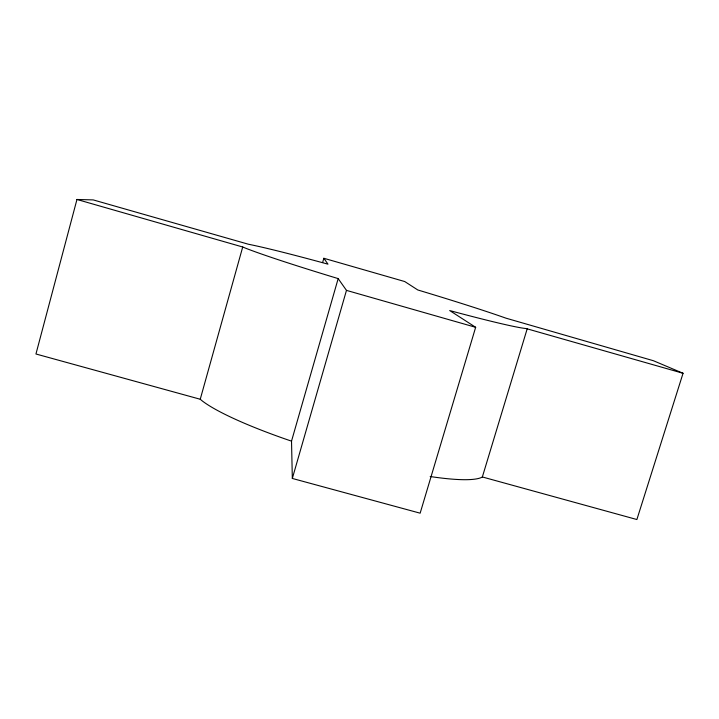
<?xml version="1.0" encoding="UTF-8"?>
<svg xmlns="http://www.w3.org/2000/svg" width="719" height="719" viewBox="0 0 719 719"><rect width="100%" height="100%" fill="white"/><g stroke="black" fill="none" stroke-linecap="round" stroke-linejoin="round"><path stroke-width="1.08" d="M322.606 262.57L323.838 258.274L327.99 264.17L322.651 262.714A152.985 5.86 16.2 0 0 248.441 244.244L93.218 199.909L76.96 199.469L35.95 353.991L200.242 399.252L202.174 400.86A151.269 23.305 16.2 0 0 284.868 438.86L291.519 441.142L292.327 478.45L420.148 513.186L475.654 327.298L449.699 310.554L455.963 312.235A152.985 5.86 16.2 0 0 526.137 328.547L683.05 373.278L636.881 519.531L482.35 476.967L481.029 477.659A151.269 23.305 16.2 0 1 430.178 476.517M200.242 399.252L242.716 247.003L76.96 199.469M291.519 441.142L338.173 278.604L331.369 276.536A152.985 5.86 16.2 0 1 244.882 247.893L242.716 247.003M292.327 478.45L346.468 290.377L338.173 278.604M482.35 476.967L527.252 328.601M346.468 290.377L475.654 327.298M323.838 258.274L404.725 281.542L417.784 289.964L423.329 291.635A152.985 5.86 16.2 0 1 505.987 318.175L653.436 360.731L683.05 373.278"/></g></svg>
